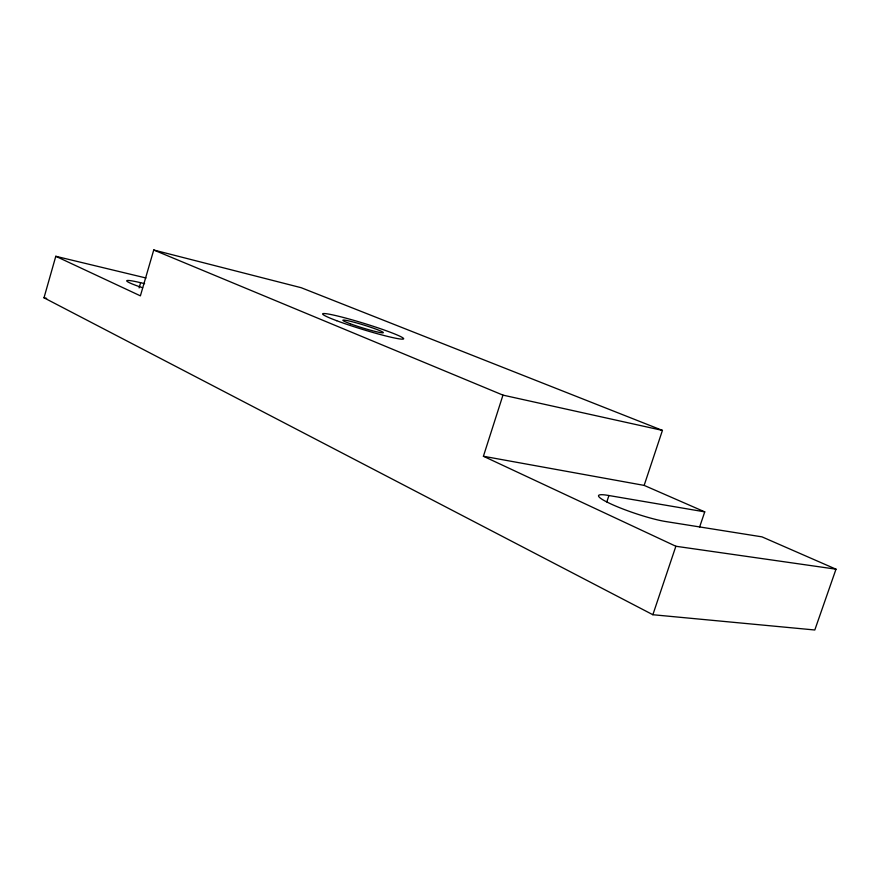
<?xml version="1.0" encoding="UTF-8"?>
<svg xmlns="http://www.w3.org/2000/svg" width="880" height="880" viewBox="0 0 880 880"><rect width="100%" height="100%" fill="white"/><g stroke="black" fill="none" stroke-linecap="round" stroke-linejoin="round"><path stroke-width="1.32" d="M699.556 527.219L704.748 511.863L608.916 495.528A40.018 5.159 18.6 0 0 610.83 503.91A40.018 5.159 18.6 0 0 664.862 521.4L761.97 536.855L836 569.184L814.803 629.992L652.861 614.724L44 297.803L55.792 256.289L146.014 277.992M139.117 287.903L140.624 282.722L144.617 283.668M662.431 430.397L502.964 395.12L483.406 456.258L644.149 485.397L662.431 430.397L301.169 287.705L153.736 250.008L140.393 295.845L55.792 256.289M606.804 501.941L608.916 495.528M652.861 614.724L675.873 546.26L836 569.184M44 297.803L46.662 298.386M153.736 250.008L502.964 395.12M644.149 485.397L704.748 511.863M483.406 456.258L675.873 546.26M142.615 287.749A26.763 2.354 16.4 0 1 126.731 280.94A26.763 2.354 16.4 0 1 140.624 282.722M350.273 323.774A21.164 1.551 17.1 0 0 383.031 332.816A21.164 1.551 17.1 0 0 355.872 322.718A21.164 1.551 17.1 0 0 350.273 323.774M336.666 320.694A42.339 3.091 17.1 0 0 402.842 339.13A42.339 3.091 17.1 0 0 349.723 319.187A42.339 3.091 17.1 0 0 336.666 320.694"/></g></svg>
